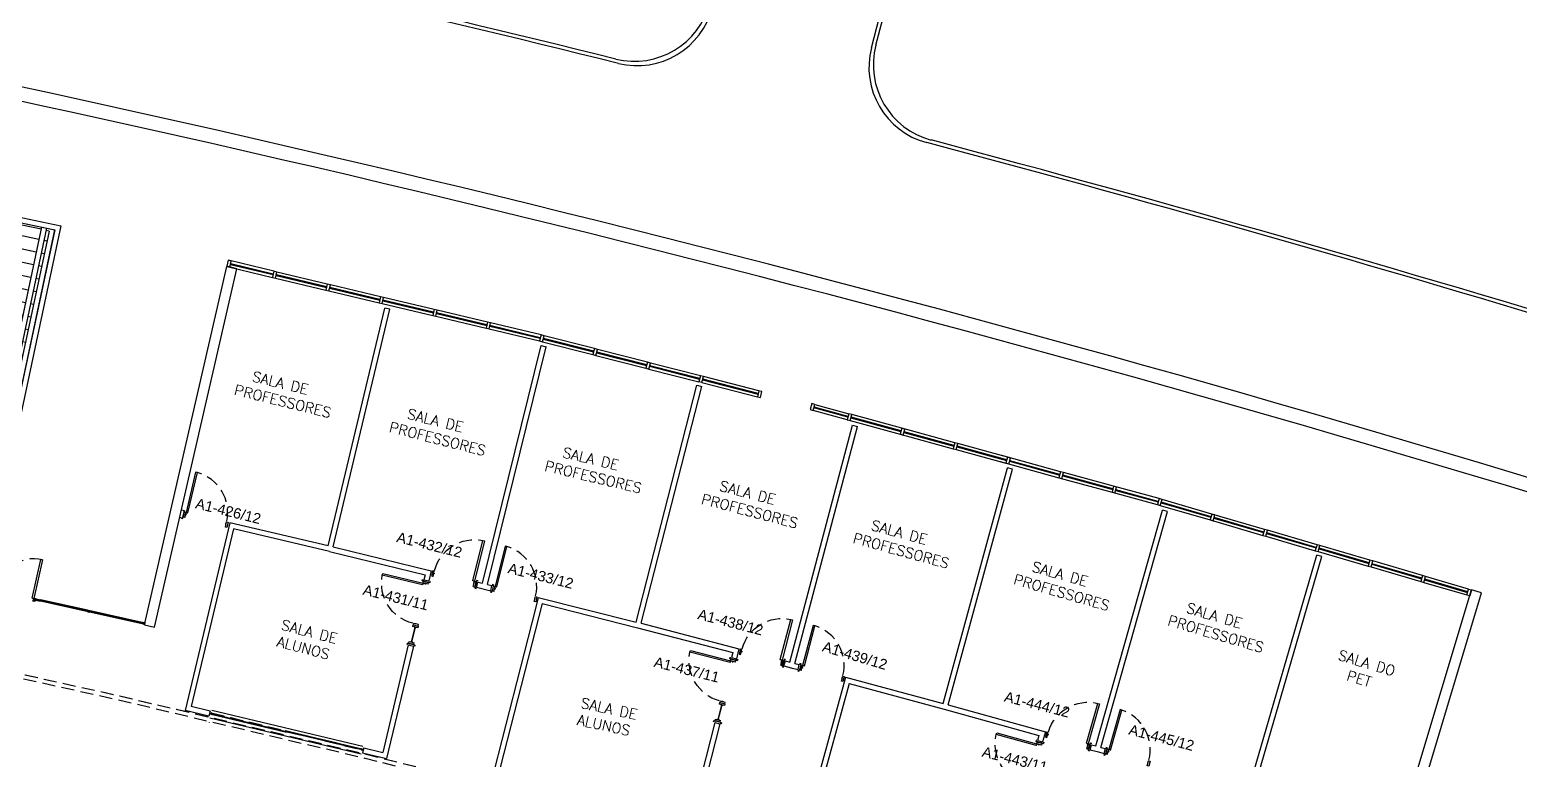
# Model space of a CAD drawing. Header units: millimetres. Extents: x 2757 to 3055, y 1102 to 1216.
# Drawn here: x 2990.94 to 3019.7, y 1131.44 to 1145.51 of the extents above; entities that cross this region are included whole.
import ezdxf

# ---------------------------------------------------------------- set-up
doc = ezdxf.new("R2010")
doc.units = ezdxf.units.MM
doc.linetypes.add('HIDDEN', pattern=[0.375, 0.25, -0.125])
for name, color, linetype in [('AR-ALV', 2, 'Continuous'), ('AR-ALV-BXA', 2, 'Continuous'), ('AR-ALV-VT1', 2, 'Continuous'), ('AR-COR', 2, 'Continuous'), ('AR-COR-VT2', 2, 'Continuous'), ('AR-ESQ', 2, 'Continuous'), ('AR-PIS', 1, 'Continuous'), ('AR-PIS-DSN', 1, 'Continuous'), ('AR-POR', 1, 'Continuous'), ('AR-PRJ', 1, 'HIDDEN'), ('AR-PRJ-EDF', 1, 'HIDDEN'), ('AREA', 2, 'Continuous'), ('BL-ESCADA', 2, 'Continuous'), ('BL-ESQ-02', 62, 'Continuous'), ('BL-ESQ-PRJ', 1, 'HIDDEN'), ('DT-ESQ-01', 71, 'Continuous'), ('DT-ESQ-CRT', 2, 'Continuous'), ('DT-ESQ-VT1', 1, 'Continuous'), ('DT-ESQ-VT2', 2, 'Continuous'), ('PISO', 1, 'Continuous'), ('TEXTO', 2, 'Continuous'), ('USO1', 2, 'Continuous')]:
    doc.layers.add(name, color=color, linetype=linetype)
doc.styles.add('1', font='romans.shx')
doc.styles.get("Standard").update_dxf_attribs({"font": 'arial.ttf'})
doc.styles.add('UNB-100-1', font='simplex.shx', dxfattribs={"height": 0.2})
doc.dimstyles.new('1-600', dxfattribs={"dimtxt": 1.1, "dimasz": 2.5, "dimexe": 2, "dimexo": 4, "dimgap": 0.2, "dimtad": 1, "dimdec": 0, "dimzin": 4, "dimdsep": 46, "dimlunit": 6, "dimtxsty": '1', "dimblk1": 'NONE', "dimblk2": 'NONE', "dimsah": 1, "dimcen": 0, "dimclrd": 2, "dimclre": 2, "dimclrt": 2, "dimadec": 0, "dimazin": 0, "dimtfac": 1, "dimtdec": 0, "dimtmove": 2, "dimatfit": 3, "dimldrblk": 'NONE', "dimfxl": 1, "dimtolj": 1, "dimtzin": 0, "dimarcsym": 0})

# ---------------------------------------------------------------- blocks, each defined once
blk = doc.blocks.new('ev01-p')
at = {"layer": 'AR-ALV-BXA', "color": 2}
for p, q in [((0, 0.075), (3, 0.075)), ((0, -0.075), (3, -0.075))]:
    blk.add_line(p, q, dxfattribs=at)
at = {"layer": 'BL-ESQ-02'}
for p, q in [((0, 0.021), (0.015, 0.021)), ((3, -0.006), (3, 0.007))]:
    blk.add_line(p, q, dxfattribs=at)
at = {"layer": 'BL-ESQ-02', "color": 2}
for p, q in [((0, 0.007), (0, 0.021)), ((0, 0.007), (0.015, 0.007)), ((0, -0.006), (0, 0.007)), ((0, 0.007), (0.015, 0.007)), ((0, -0.006), (0, 0.007)), ((0.015, 0.007), (0, 0.007)), ((0.014, 0.02), (0.001, 0.02)), ((0.001, 0.02), (0.001, 0.008)), ((0.001, 0.008), (0.014, 0.008)), ((0.014, 0.006), (0.001, 0.006)), ((0.001, 0.006), (0.001, -0.005)), ((0.014, 0.019), (0.014, 0.02)), ((0.015, 0.019), (0.014, 0.019)), ((0.014, 0.008), (0.014, 0.009)), ((0.014, 0.009), (0.015, 0.009)), ((0.014, 0.005), (0.014, 0.006)), ((0.015, 0.005), (0.014, 0.005)), ((0.015, 0.021), (0.015, 0.019)), ((0.015, 0.009), (0.015, 0.007)), ((0.015, 0.007), (0.015, 0.005)), ((3, 0.021), (2.985, 0.021)), ((2.985, 0.021), (2.985, 0.019)), ((2.985, 0.019), (2.986, 0.019)), ((2.986, 0.009), (2.985, 0.009)), ((2.985, 0.009), (2.985, 0.007)), ((3, 0.007), (2.985, 0.007)), ((2.985, 0.007), (3, 0.007)), ((2.986, 0.019), (2.986, 0.02)), ((2.986, 0.02), (2.999, 0.02)), ((2.986, 0.008), (2.986, 0.009)), ((2.999, 0.008), (2.986, 0.008)), ((2.999, 0.02), (2.999, 0.008)), ((3, 0.007), (3, 0.021)), ((0.015, -0.006), (0, -0.006)), ((0.001, -0.005), (0.014, -0.005)), ((0.014, -0.005), (0.014, -0.004)), ((0.014, -0.004), (0.015, -0.004)), ((0.015, -0.004), (0.015, -0.006))]:
    blk.add_line(p, q, dxfattribs=at)
at = {"layer": 'BL-ESQ-02', "color": 1}
for points in [[(1.5, 0.004), (0.005, 0.004), (0.005, -0.004), (1.5, -0.004)], [(1.47, 0.01), (2.995, 0.01), (2.995, 0.018), (1.47, 0.018)]]:
    blk.add_lwpolyline(points, dxfattribs=at)
at = {"layer": 'BL-ESQ-02', "color": 2}
blk.add_lwpolyline([(0.005, -0.164), (0.005, -0.172)], dxfattribs=at)
at = {"layer": 'BL-ESQ-PRJ', "color": 1}
for p, q in [((0, 0.021), (2.985, 0.021)), ((0.015, 0.019), (2.985, 0.019)), ((0.015, 0.009), (2.985, 0.009)), ((0.015, 0.007), (2.985, 0.007))]:
    blk.add_line(p, q, dxfattribs=at)
at = {"layer": 'DT-ESQ-01', "color": 1}
for p, q in [((1.47, 0.018), (1.47, 0.01)), ((1.5, 0.004), (1.5, -0.004))]:
    blk.add_line(p, q, dxfattribs=at)
blk = doc.blocks.new('P12X6-SLC')
for p, q in [((0, -0.12), (0, 0)), ((0, 0), (0.06, 0)), ((0.06, 0), (0.06, -0.12)), ((0.06, -0.12), (0, -0.12))]:
    blk.add_line(p, q)
blk = doc.blocks.new('esc-a-sl')
at = {"layer": 'AR-COR'}
for p, q in [((-2.81, 11.957), (-2.81, 16.2)), ((-2.81, 16.2), (-2.45, 16.2)), ((-2.45, 12.057), (-2.45, 16.2)), ((-0.1, 16.2), (-0.51, 16.2)), ((-0.51, 12.057), (-0.51, 16.2)), ((-2.71, 12.057), (-2.71, 16.1)), ((-2.71, 16.1), (-2.55, 16.1)), ((-2.55, 12.057), (-2.55, 16.1)), ((-0.1, 16.1), (-0.41, 16.1)), ((-0.41, 12.057), (-0.41, 16.1)), ((-0.1, 11.957), (-2.81, 11.957)), ((-0.1, 12.057), (-2.71, 12.057))]:
    blk.add_line(p, q, dxfattribs=at)
at = {"layer": 'AR-PIS-DSN'}
for p, q in [((-2.61, 12.1), (-2.61, 16.05)), ((-2.61, 16.05), (-2.55, 16.05)), ((-2.61, 12.1), (-2.61, 16.05)), ((-2.45, 16.05), (-0.51, 16.05)), ((-0.41, 16.05), (-0.35, 16.05)), ((-0.35, 12.1), (-0.35, 16.05)), ((-2.61, 15.8), (-2.55, 15.8)), ((-2.61, 15.55), (-2.55, 15.55)), ((-2.45, 15.8), (-0.51, 15.8)), ((-2.45, 15.55), (-0.51, 15.55)), ((-0.41, 15.55), (-0.35, 15.55)), ((-2.61, 15.3), (-2.55, 15.3)), ((-2.45, 15.3), (-0.51, 15.3)), ((-0.41, 15.3), (-0.35, 15.3)), ((-2.61, 15.05), (-2.55, 15.05)), ((-2.45, 15.05), (-0.51, 15.05)), ((-0.41, 15.05), (-0.35, 15.05)), ((-2.61, 14.8), (-2.55, 14.8)), ((-2.45, 14.8), (-0.51, 14.8)), ((-0.41, 14.8), (-0.35, 14.8)), ((-2.61, 14.55), (-2.55, 14.55)), ((-2.45, 14.55), (-0.51, 14.55)), ((-0.41, 14.55), (-0.35, 14.55)), ((-2.61, 14.3), (-2.55, 14.3)), ((-2.45, 14.3), (-0.51, 14.3)), ((-0.41, 14.3), (-0.35, 14.3)), ((-2.61, 14.05), (-2.55, 14.05)), ((-2.45, 14.05), (-0.51, 14.05)), ((-0.41, 14.05), (-0.35, 14.05)), ((-2.61, 13.8), (-2.55, 13.8)), ((-2.61, 13.55), (-2.55, 13.55)), ((-2.45, 13.8), (-0.51, 13.8)), ((-2.45, 13.55), (-0.51, 13.55)), ((-0.41, 13.8), (-0.35, 13.8)), ((-0.41, 13.55), (-0.35, 13.55)), ((-2.61, 13.3), (-2.55, 13.3)), ((-2.45, 13.3), (-0.51, 13.3)), ((-0.41, 13.3), (-0.35, 13.3)), ((-2.61, 13.05), (-2.55, 13.05)), ((-2.45, 13.05), (-0.51, 13.05)), ((-0.41, 13.05), (-0.35, 13.05)), ((-2.61, 12.8), (-2.55, 12.8)), ((-2.45, 12.8), (-0.51, 12.8)), ((-0.41, 12.8), (-0.35, 12.8)), ((-2.61, 12.55), (-2.55, 12.55)), ((-2.45, 12.55), (-0.51, 12.55)), ((-0.41, 12.55), (-0.35, 12.55)), ((-2.61, 12.3), (-2.55, 12.3)), ((-2.61, 12.1), (-2.55, 12.1)), ((-2.45, 12.3), (-0.51, 12.3)), ((-2.45, 12.1), (-0.51, 12.1)), ((-0.41, 12.3), (-0.35, 12.3)), ((-0.41, 12.1), (-0.35, 12.1))]:
    blk.add_line(p, q, dxfattribs=at)
blk = doc.blocks.new('pm01-p')
at = {"layer": 'BL-ESQ-02', "color": 2}
for p, q in [((0.01, 0.025), (0.01, 0.125)), ((0.04, 0.125), (0.01, 0.125)), ((0.04, 0.025), (0.01, 0.025)), ((0.04, 0.025), (0.04, 0.125))]:
    blk.add_line(p, q, dxfattribs=at)
for points in [[(0.041, 0.926), (0.041, 0.126), (0.076, 0.126), (0.076, 0.926)], [(0.04, 0.075), (0.04, 0.09), (0.05, 0.09), (0.05, 0.075)], [(0.842, 0.075), (0.842, 0.09), (0.832, 0.09), (0.832, 0.075)], [(0.872, 0.025), (0.842, 0.025), (0.842, 0.125), (0.872, 0.125)]]:
    blk.add_lwpolyline(points, close=True, dxfattribs=at)
at = {"layer": 'BL-ESQ-02', "color": 1}
for points in [[(0, 0.023), (0, 0), (-0.023, 0), (-0.023, 0), (0, 0), (0, 0.023)], [(0, 0.128), (0, 0.15), (-0.023, 0.15), (-0.023, 0.151), (0, 0.151), (0, 0.128)]]:
    blk.add_lwpolyline(points, close=True, dxfattribs=at)
at = {"layer": 'BL-ESQ-02', "color": 2}
blk.add_lwpolyline([(0.01, 0.115), (0, 0.115), (0, 0.035), (0.01, 0.035)], dxfattribs=at)
at = {"layer": 'BL-ESQ-PRJ', "color": 1}
blk.add_arc((0.041, 0.126), 0.801, 1.0013, 87.4949, dxfattribs=at)
at = {"layer": 'DT-ESQ-VT1'}
for points in [[(0.04, 0.125), (0.04, 0.1), (0.041, 0.1), (0.041, 0.125)], [(0.041, 0.126), (0.066, 0.126), (0.066, 0.125), (0.041, 0.125)]]:
    blk.add_lwpolyline(points, close=True, dxfattribs=at)
blk = doc.blocks.new('em01-p')
at = {"layer": 'BL-ESQ-02', "color": 2}
for p, q in [((0.33, 0.003), (0.03, 0.003)), ((0.33, 0.05), (0.33, -0.05)), ((0.36, 0.05), (0.33, 0.05)), ((0.36, 0.05), (0.36, -0.05)), ((0.33, -0.003), (0.03, -0.003)), ((0.36, -0.05), (0.33, -0.05))]:
    blk.add_line(p, q, dxfattribs=at)
for points in [[(0.03, 0.05), (0, 0.05), (0, -0.05), (0.03, -0.05)], [(0.03, 0.003), (0.03, 0.018), (0.04, 0.018), (0.04, 0.003)], [(0.33, 0.003), (0.33, 0.018), (0.32, 0.018), (0.32, 0.003)], [(0.03, -0.003), (0.03, -0.018), (0.04, -0.018), (0.04, -0.003)], [(0.33, -0.003), (0.33, -0.018), (0.32, -0.018), (0.32, -0.003)]]:
    blk.add_lwpolyline(points, close=True, dxfattribs=at)
blk.add_lwpolyline([(0.36, -0.04), (0.37, -0.04), (0.37, 0.04), (0.36, 0.04)], dxfattribs=at)
at = {"layer": 'BL-ESQ-02', "color": 1}
for points in [[(0.37, 0.052), (0.37, 0.075), (0.392, 0.075), (0.392, 0.075), (0.369, 0.075), (0.369, 0.052)], [(0.37, -0.053), (0.37, -0.075), (0.392, -0.075), (0.392, -0.076), (0.369, -0.076), (0.369, -0.053)]]:
    blk.add_lwpolyline(points, close=True, dxfattribs=at)
blk = doc.blocks.new('conj pm01-p')
at = {"rotation": 180}
for name, p in [('em01-p', (-0.872, 0)), ('pm01-p', (0, 0.075))]:
    blk.add_blockref(name, p, dxfattribs=at)
blk = doc.blocks.new('perfil esquadria-716-ch16')
at = {"layer": 'DT-ESQ-CRT'}
blk.add_lwpolyline([(0.0485, 0.0015), (0.0025, 0.0015, -0.4142136), (0.0015, 0.0025), (0.0015, 0.0125), (0, 0.0125), (0, 0.002, 0.4142136), (0.002, 0), (0.0485, 0, 1), (0.0485, 0.003), (0.036, 0.003, -0.4142136), (0.035, 0.004), (0.035, 0.023, 0.4142136), (0.033, 0.025), (0.002, 0.025, 0.4142136), (0, 0.023), (0, 0.0135), (0.0015, 0.0135), (0.0015, 0.0225, -0.4142136), (0.0025, 0.0235), (0.0325, 0.0235, -0.4142136), (0.0335, 0.0225), (0.0335, 0.0035, 0.4142136), (0.0355, 0.0015)], format="xyb", dxfattribs=at)
blk = doc.blocks.new('perfil cantoneira dobrada-200-ch16')
at = {"layer": 'DT-ESQ-CRT'}
blk.add_lwpolyline([(0, 0.001), (0, 0.015, 0.439365), (-0.001, 0.016, 0.439365), (-0.002, 0.015), (-0.002, 0.002, -0.414214), (-0.002, 0.002), (-0.015, 0.002, 0.439365), (-0.016, 0.001, 0.439365), (-0.015, 0), (-0.002, 0, 0.414214)], format="xyb", close=True, dxfattribs=at)
blk = doc.blocks.new('baguete-1-2')
at = {"layer": 'DT-ESQ-CRT'}
blk.add_lwpolyline([(0.00635, 0), (0.00635, 0.0115, 0.41421356), (0.00515, 0.0127), (-0.00515, 0.0127, 0.41421356), (-0.00635, 0.0115), (-0.00635, 0), (-0.00515, 0), (-0.00515, 0.0109, -0.41421356), (-0.00455, 0.0115), (0.00455, 0.0115, -0.41421356), (0.00515, 0.0109), (0.00515, 0)], format="xyb", close=True, dxfattribs=at)
blk = doc.blocks.new('perfil esquadria-737-ch16')
at = {"layer": 'DT-ESQ-CRT'}
for p in [(-0.023, 0.001), (0.011, 0.001)]:
    blk.add_line(p, (-0.01, 0.001), dxfattribs=at)
for points in [[(0.023, 0.001), (0.011, 0.001, -0.939472), (0.011, 0.003), (0.023, 0.003, -1), (0.023, 0), (-0.023, 0, -1), (-0.023, 0.003), (-0.012, 0.003, 0.414214), (-0.01, 0.005), (-0.01, 0.023, -0.414214), (-0.008, 0.025), (0.008, 0.025, -0.414214), (0.01, 0.023), (0.01, 0.002)], [(-0.01, 0.001, 0.372054), (-0.008, 0.003), (-0.008, 0.022, -0.414214), (-0.007, 0.023), (0.007, 0.023, -0.414214), (0.008, 0.022), (0.008, 0.002, 0.946822), (0.01, 0.002)]]:
    blk.add_lwpolyline(points, format="xyb", dxfattribs=at)
blk = doc.blocks.new("cantoneira-1 1-2''")
at = {"layer": 'DT-ESQ-CRT'}
blk.add_lwpolyline([(0.002, 0.0381), (0, 0.0381), (0, 0.002, 0.4142136), (0.002, 0), (0.0381, 0), (0.0381, 0.002), (0.003, 0.002, -0.4142136), (0.002, 0.003)], format="xyb", close=True, dxfattribs=at)
blk = doc.blocks.new('tubo industrial 30x50-ch16')
at = {"layer": 'DT-ESQ-CRT'}
blk.add_lwpolyline([(0.0015, 0.0475, -0.4142136), (0.0025, 0.0485), (0.0275, 0.0485, -0.4142136), (0.0285, 0.0475), (0.0285, 0.0205), (0.03, 0.0205), (0.03, 0.048, 0.4142136), (0.028, 0.05), (0.002, 0.05, 0.4142136), (0, 0.048), (0, 0.002, 0.4142136), (0.002, 0), (0.028, 0, 0.4142136), (0.03, 0.002), (0.03, 0.0195), (0.0285, 0.0195), (0.0285, 0.0025, -0.4142136), (0.0275, 0.0015), (0.0025, 0.0015, -0.4142136), (0.0015, 0.0025)], format="xyb", close=True, dxfattribs=at)
blk = doc.blocks.new('ef05a-p')
at = {"layer": 'BL-ESQ-02'}
for points in [[(2.193, 0.777), (2.193, 0.013), (2.228, 0.013), (2.228, 0.777)], [(3.722, 0.777), (3.722, 0.013), (3.687, 0.013), (3.687, 0.777)]]:
    blk.add_lwpolyline(points, close=True, dxfattribs=at)
at = {"layer": 'BL-ESQ-PRJ'}
for centre, start, end in [((2.193, 0.012), 0, 89.9258), ((3.722, 0.012), 90.0742, 180)]:
    blk.add_arc(centre, 0.765, start, end, dxfattribs=at)
at = {"layer": 'DT-ESQ-CRT'}
for points in [[(2.162, -0.037), (2.16, -0.037), (2.16, 0.01, 0.414214), (2.159, 0.011), (2.146, 0.011), (2.146, 0.013), (2.16, 0.013, -0.414214), (2.162, 0.011)], [(3.753, -0.037), (3.755, -0.037), (3.755, 0.01, -0.414214), (3.756, 0.011), (3.769, 0.011), (3.769, 0.013), (3.755, 0.013, 0.414214), (3.753, 0.011)]]:
    blk.add_lwpolyline(points, format="xyb", close=True, dxfattribs=at)
at = {"layer": 'DT-ESQ-VT1'}
for p, q in [((0.05, 0.013), (1.078, 0.013)), ((2.087, 0.013), (1.036, 0.013)), ((1.065, 0.013), (1.084, 0.013)), ((1.161, 0.013), (1.131, 0.013)), ((2.146, 0.013), (2.087, 0.013)), ((3.769, 0.013), (3.85, 0.013)), ((4.784, 0.013), (3.85, 0.013)), ((4.777, 0.013), (4.784, 0.013)), ((5.865, 0.013), (4.831, 0.013)), ((0.048, -0.012), (1.086, -0.012)), ((2.087, -0.012), (1.129, -0.012)), ((1.161, -0.012), (1.129, -0.012)), ((2.149, -0.012), (2.087, -0.012)), ((3.766, -0.012), (3.85, -0.012)), ((4.797, -0.012), (3.772, -0.012)), ((4.777, -0.012), (4.786, -0.012)), ((5.867, -0.012), (4.829, -0.012))]:
    blk.add_line(p, q, dxfattribs=at)
for points in [[(2.192, 0.012), (2.192, -0.02), (2.193, -0.02), (2.193, 0.012)], [(2.193, 0.013), (2.224, 0.013), (2.224, 0.012), (2.193, 0.012)], [(3.722, 0.013), (3.691, 0.013), (3.691, 0.012), (3.722, 0.012)], [(3.723, 0.012), (3.723, -0.02), (3.722, -0.02), (3.722, 0.012)]]:
    blk.add_lwpolyline(points, close=True, dxfattribs=at)
at = {"layer": 'DT-ESQ-VT2'}
for points in [[(1.089, 0.002), (0.039, 0.002), (0.039, 0.008), (1.036, 0.008)], [(1.096, 0.008), (1.036, 0.008)], [(1.036, 0.002), (1.096, 0.002)], [(1.065, 0.008), (1.096, 0.008), (1.096, 0.002), (1.042, 0.002)], [(2.087, 0.008), (1.119, 0.008)], [(1.161, 0.008), (1.119, 0.008)], [(1.119, 0.008), (1.119, 0.002), (1.161, 0.002)], [(1.119, 0.002), (2.087, 0.002)], [(2.087, 0.002), (2.153, 0.002), (2.153, 0.008), (2.087, 0.008)], [(3.85, 0.002), (3.762, 0.002), (3.762, 0.008), (3.85, 0.008)], [(3.762, 0.008), (3.957, 0.008)], [(3.85, 0.002), (4.796, 0.002)], [(4.796, 0.008), (3.957, 0.008)], [(4.777, 0.008), (4.796, 0.008), (4.796, 0.002), (4.777, 0.002)], [(5.876, 0.008), (4.819, 0.008)], [(4.851, 0.008), (4.819, 0.008), (4.819, 0.002), (4.851, 0.002)], [(4.819, 0.002), (5.876, 0.002)], [(5.852, 0.002), (5.876, 0.002), (5.876, 0.008), (5.852, 0.008)]]:
    blk.add_lwpolyline(points, dxfattribs=at)
at = {"xscale": -1}
for name, p, rotation in [("cantoneira-1 1-2''", (0, 0.015), 180), ('perfil esquadria-716-ch16', (0.002, 0.013), 180), ('perfil esquadria-737-ch16', (1.107, 0.013), 180), ('baguete-1-2', (1.098, -0.006), 90), ('baguete-1-2', (2.16, -0.006), 90), ('tubo industrial 30x50-ch16', (2.162, 0.013), 180), ('tubo industrial 30x50-ch16', (3.723, 0.013), 180), ('perfil esquadria-737-ch16', (4.807, 0.013), 180), ('baguete-1-2', (4.797, -0.006), 90), ('baguete-1-2', (5.878, -0.006), 90)]:
    blk.add_blockref(name, p, dxfattribs=dict(at, rotation=rotation))
for name, p, rotation in [('baguete-1-2', (0.037, -0.006), 270), ('baguete-1-2', (1.118, -0.006), 270), ('baguete-1-2', (3.755, -0.006), 270), ('baguete-1-2', (4.817, -0.006), 270), ('perfil esquadria-716-ch16', (5.913, 0.013), 180), ("cantoneira-1 1-2''", (5.915, 0.015), 180)]:
    blk.add_blockref(name, p, dxfattribs=dict(rotation=rotation))
blk.add_blockref('perfil cantoneira dobrada-200-ch16', (2.192, -0.037), dxfattribs=at)
blk.add_blockref('perfil cantoneira dobrada-200-ch16', (3.723, -0.037))
blk = doc.blocks.new('escada01-planta')
for p, q in [((0.1, 0.1), (0.1, 0.103)), ((0.106, 0.1), (0.1, 0.1)), ((2.9, 0.1), (2.894, 0.1)), ((2.9, 0.103), (2.9, 0.1))]:
    blk.add_line(p, q)
at = {"layer": 'AR-COR-VT2'}
for p, q in [((-1.517, 4.349), (-1.517, 4.41)), ((-1.517, 4.41), (0.07, 4.41)), ((-1.476, 4.37), (0.03, 4.37)), ((-1.476, 4.349), (-1.476, 4.37)), ((0.03, 4.37), (0.03, 0.03)), ((0.07, 4.41), (0.07, 0.07)), ((1.33, 1.43), (1.33, 4.41)), ((1.33, 4.41), (4.558, 4.41)), ((1.37, 1.47), (1.37, 4.37)), ((1.37, 4.37), (4.517, 4.37)), ((4.517, 4.349), (4.517, 4.37)), ((4.558, 4.348), (4.558, 4.41)), ((1.63, 4.218), (1.63, 1.47)), ((1.67, 4.218), (1.67, 1.43)), ((2.93, 4.218), (2.93, 1.859)), ((2.97, 4.218), (2.97, 1.859)), ((2.93, 1.859), (2.93, 0.07)), ((2.97, 1.859), (2.97, 0.03)), ((1.37, 1.47), (1.63, 1.47)), ((1.33, 1.43), (1.67, 1.43)), ((2.97, 0.03), (0.03, 0.03)), ((0.07, 0.07), (2.93, 0.07))]:
    blk.add_line(p, q, dxfattribs=at)
for centre, start, end in [((1.65, 4.218), 359.5253, 179.5252), ((2.95, 4.218), 0.4748, 180.4747)]:
    blk.add_arc(centre, 0.02, start, end, dxfattribs=at)
at = {"layer": 'AR-PIS'}
blk.add_line((1.4, 4.349), (4.468, 4.349), dxfattribs=at)
at = {"layer": 'AR-PIS-DSN', "ltscale": 0.2}
for p, q in [((0, 4.349), (-1.476, 4.349)), ((0, 1.5), (0, 4.349)), ((0, 4.349), (0.03, 4.349)), ((0.07, 4.349), (0.1, 4.349)), ((1.3, 4.349), (0.1, 4.349)), ((0.1, 4.349), (0.1, 1.5)), ((1.3, 4.349), (1.33, 4.349)), ((1.3, 4.349), (1.3, 1.5)), ((1.37, 4.349), (1.4, 4.349)), ((1.4, 4.349), (1.4, 1.5)), ((0.03, 4.156), (0, 4.156)), ((0.1, 4.156), (0.07, 4.156)), ((1.3, 4.065), (0.1, 4.065)), ((1.33, 4.156), (1.3, 4.156)), ((1.4, 4.156), (1.37, 4.156)), ((1.6, 4.115), (1.63, 4.115)), ((1.6, 4.115), (1.6, 1.5)), ((1.67, 4.115), (1.7, 4.115)), ((1.7, 4.115), (1.7, 1.785)), ((2.9, 4.065), (1.7, 4.065)), ((2.9, 4.115), (2.93, 4.115)), ((2.9, 1.785), (2.9, 4.115)), ((2.97, 4.115), (3, 4.115)), ((3, 1.785), (3, 4.115)), ((1.3, 3.78), (0.1, 3.78)), ((2.9, 3.78), (1.7, 3.78)), ((1.3, 3.495), (0.1, 3.495)), ((2.9, 3.495), (1.7, 3.495)), ((1.3, 3.21), (0.1, 3.21)), ((2.9, 3.21), (1.7, 3.21)), ((1.3, 2.925), (0.1, 2.925)), ((2.9, 2.925), (1.7, 2.925)), ((1.3, 2.64), (0.1, 2.64)), ((2.9, 2.64), (1.7, 2.64)), ((1.3, 2.355), (0.1, 2.355)), ((2.9, 2.355), (1.7, 2.355)), ((1.3, 2.07), (0.1, 2.07)), ((2.9, 2.07), (1.7, 2.07)), ((1.3, 1.785), (0.1, 1.785)), ((1.6, 1.785), (1.63, 1.785)), ((1.67, 1.785), (1.7, 1.785)), ((2.9, 1.785), (1.7, 1.785)), ((2.9, 1.785), (2.93, 1.785)), ((2.97, 1.785), (3, 1.785)), ((3, 1.785), (3, 0)), ((0, 0), (0, 1.5)), ((0, 1.5), (0.03, 1.5)), ((0.07, 1.5), (0.1, 1.5)), ((1.3, 1.5), (1.33, 1.5)), ((1.37, 1.5), (1.4, 1.5)), ((1.4, 1.5), (1.6, 1.5)), ((3, 0), (0, 0))]:
    blk.add_line(p, q, dxfattribs=at)
blk = doc.blocks.new('*D109')
at = {"layer": 'DEFPOINTS', "color": 0, "transparency": 16777216}
for p in [(2938.518, 1133.295), (2938.403, 1131.799), (3016.316, 1118.531), (2988.99, 1117.563), (3015.875, 1117.097)]:
    blk.add_point(p, dxfattribs=at)
at = {"layer": 'USO1', "color": 2, "lineweight": -2, "transparency": 16777216}
for p, q in [((2938.096, 1127.811), (2937.751, 1123.324)), ((3014.7, 1113.273), (3013.378, 1108.972))]:
    blk.add_line(p, q, dxfattribs=at)
blk.add_arc((2910.992, 775.895), 350.458, 72.913, 85.59592, dxfattribs=at)
at = {"layer": 'USO1', "color": 2, "transparency": 16777216, "insert": (2976.474, 1120.945), "char_height": 1.1, "attachment_point": 5, "rotation": 349.2545, "style": '1'}
blk.add_mtext('\\A1;Matemática', dxfattribs=at)
blk = doc.blocks.new('_NONE')
at = {"color": 0, "linetype": 'ByBlock'}
blk.add_circle((0, 0), 0.25, dxfattribs=at)

msp = doc.modelspace()

# ---------------------------------------------------------------- linework, layer by layer
at = {"layer": 'AR-ALV'}
for p, q in [((2993.155, 1134.03), (2994.744, 1140.946)), ((2994.939, 1140.899), (2994.745, 1140.947)), ((2994.939, 1140.899), (2994.745, 1140.947)), ((2993.349, 1133.985), (2994.939, 1140.899)), ((2996.701, 1135.554), (2997.795, 1140.14)), ((2996.798, 1135.531), (2997.893, 1140.117)), ((2997.893, 1140.117), (2997.795, 1140.14)), ((2999.679, 1134.831), (3000.814, 1139.421)), ((2999.776, 1134.807), (3000.911, 1139.396)), ((3000.814, 1139.421), (3000.911, 1139.396)), ((3002.65, 1134.083), (3003.821, 1138.651)), ((3002.747, 1134.058), (3003.918, 1138.626)), ((3003.821, 1138.651), (3003.918, 1138.626)), ((3005.616, 1133.31), (3006.827, 1137.88)), ((3005.712, 1133.285), (3006.924, 1137.854)), ((3006.803, 1137.887), (3006.803, 1137.887)), ((3006.827, 1137.88), (3006.924, 1137.854)), ((3008.575, 1132.513), (3009.821, 1137.061)), ((3008.671, 1132.487), (3009.917, 1137.035)), ((3009.917, 1137.035), (3009.821, 1137.061)), ((3009.924, 1137.059), (3009.924, 1137.059)), ((3009.941, 1137.028), (3009.941, 1137.028)), ((2993.89, 1136.084), (2993.835, 1136.097)), ((2993.925, 1136.23), (2993.869, 1136.243)), ((2993.89, 1136.084), (2993.925, 1136.23)), ((3011.527, 1131.692), (3012.814, 1136.241)), ((3011.623, 1131.665), (3012.91, 1136.214)), ((3012.91, 1136.214), (3012.814, 1136.241)), ((2994.802, 1135.999), (2993.937, 1132.376)), ((2994.876, 1135.879), (2994.058, 1132.45)), ((2996.701, 1135.554), (2994.802, 1135.999)), ((2996.726, 1135.445), (2994.876, 1135.879)), ((2996.798, 1135.531), (2998.693, 1135.07)), ((2996.726, 1135.445), (2998.572, 1134.997)), ((3014.472, 1130.846), (3015.793, 1135.373)), ((3014.568, 1130.818), (3015.889, 1135.345)), ((3015.889, 1135.345), (3015.793, 1135.373)), ((3015.913, 1135.338), (3015.913, 1135.338)), ((2998.572, 1134.997), (2998.549, 1134.899)), ((2998.549, 1134.899), (2998.646, 1134.876)), ((2998.693, 1135.07), (2998.646, 1134.876)), ((2999.567, 1134.756), (2999.591, 1134.853)), ((2999.567, 1134.756), (2999.839, 1134.688)), ((2999.591, 1134.853), (2999.679, 1134.831)), ((2999.776, 1134.807), (2999.863, 1134.785)), ((2999.839, 1134.688), (2999.863, 1134.785)), ((3014.108, 1119.171), (3018.78, 1134.702)), ((3014.301, 1119.118), (3018.972, 1134.644)), ((3018.78, 1134.702), (3018.746, 1134.587)), ((3018.972, 1134.644), (3018.78, 1134.702)), ((3000.704, 1134.341), (2999.835, 1130.95)), ((3000.832, 1134.438), (2999.957, 1131.023)), ((3000.759, 1134.559), (3000.704, 1134.341)), ((3000.759, 1134.559), (3002.65, 1134.083)), ((3000.832, 1134.438), (3002.674, 1133.974)), ((2993.155, 1134.03), (2993.349, 1133.985)), ((3002.747, 1134.058), (3004.634, 1133.566)), ((3002.674, 1133.974), (3004.513, 1133.494)), ((2998.249, 1133.642), (2997.754, 1131.568)), ((2998.347, 1133.619), (2997.828, 1131.447)), ((2998.225, 1133.648), (2998.225, 1133.648)), ((2998.249, 1133.642), (2998.347, 1133.619)), ((3004.513, 1133.494), (3004.488, 1133.398)), ((3004.634, 1133.566), (3004.585, 1133.372)), ((3004.488, 1133.398), (3004.585, 1133.372)), ((3004.609, 1133.366), (3004.609, 1133.366)), ((3005.479, 1133.243), (3005.479, 1133.243)), ((3005.503, 1133.236), (3005.529, 1133.333)), ((3005.503, 1133.236), (3005.639, 1133.201)), ((3005.529, 1133.333), (3005.616, 1133.31)), ((3005.638, 1133.201), (3005.774, 1133.165)), ((3005.712, 1133.285), (3005.799, 1133.261)), ((3005.774, 1133.165), (3005.799, 1133.261)), ((3006.692, 1133.021), (3006.639, 1132.828)), ((3006.692, 1133.021), (3008.575, 1132.513)), ((3006.762, 1132.898), (3006.736, 1132.802)), ((3006.762, 1132.898), (3008.597, 1132.404)), ((3006.639, 1132.828), (3005.708, 1129.428)), ((3006.736, 1132.802), (3005.831, 1129.498)), ((2993.913, 1132.381), (2993.913, 1132.381)), ((2993.913, 1132.381), (2993.913, 1132.381)), ((2993.932, 1132.351), (2993.932, 1132.351)), ((2993.932, 1132.351), (2993.932, 1132.351)), ((2994.4, 1132.267), (2993.937, 1132.376)), ((2994.4, 1132.267), (2993.937, 1132.376)), ((2994.423, 1132.364), (2994.058, 1132.45)), ((2994.423, 1132.364), (2994.058, 1132.45)), ((2994.423, 1132.364), (2994.4, 1132.267)), ((2994.423, 1132.364), (2994.4, 1132.267)), ((3008.597, 1132.404), (3010.427, 1131.894)), ((3008.671, 1132.487), (3010.55, 1131.964)), ((3004.167, 1132.146), (3003.638, 1130.08)), ((3004.264, 1132.121), (3003.71, 1129.958)), ((3004.167, 1132.146), (3004.264, 1132.121)), ((3010.427, 1131.894), (3010.401, 1131.798)), ((3010.401, 1131.798), (3010.497, 1131.771)), ((3010.55, 1131.964), (3010.497, 1131.771)), ((3010.521, 1131.764), (3010.521, 1131.764)), ((2997.365, 1131.662), (2997.365, 1131.662)), ((2997.39, 1131.656), (2997.367, 1131.559)), ((2997.367, 1131.559), (2997.828, 1131.447)), ((2997.39, 1131.656), (2997.754, 1131.568)), ((2997.396, 1131.681), (2997.396, 1131.681)), ((3011.413, 1131.62), (3011.44, 1131.716)), ((3011.413, 1131.62), (3011.548, 1131.582)), ((3011.44, 1131.716), (3011.527, 1131.692)), ((3011.623, 1131.665), (3011.71, 1131.64)), ((3011.683, 1131.544), (3011.71, 1131.64))]:
    msp.add_line(p, q, dxfattribs=at)
msp.add_lwpolyline([(3011.548, 1131.582), (3011.683, 1131.544)], dxfattribs=at)
at = {"layer": 'AR-ALV-VT1'}
for points in [[(3021.612, 1136.339, 0.05916), (2935.976, 1152.005), (2927.053, 1152.488), (2920.658, 1152.701)], [(3021.406, 1136.119, 0.058865), (2935.936, 1151.757), (2927.044, 1152.238)]]:
    msp.add_lwpolyline(points, format="xyb", dxfattribs=at)
at = {"layer": 'AR-ESQ', "color": 2}
for p, q in [((2994.773, 1141.063), (2994.745, 1140.947)), ((2994.831, 1141.049), (2994.773, 1141.063)), ((2994.804, 1140.932), (2994.831, 1141.049)), ((2994.816, 1140.985), (2995.64, 1140.786)), ((2995.642, 1140.798), (2994.819, 1140.996)), ((2995.655, 1140.851), (2995.627, 1140.735)), ((2995.627, 1140.734), (2995.686, 1140.72)), ((2995.713, 1140.837), (2995.655, 1140.851)), ((2995.686, 1140.72), (2995.713, 1140.837)), ((2995.698, 1140.772), (2996.67, 1140.541)), ((2996.673, 1140.553), (2995.701, 1140.784)), ((2996.685, 1140.605), (2996.657, 1140.489)), ((2996.657, 1140.489), (2996.716, 1140.475)), ((2996.743, 1140.591), (2996.685, 1140.605)), ((2996.716, 1140.475), (2996.743, 1140.591)), ((2996.728, 1140.527), (2997.698, 1140.296)), ((2997.701, 1140.308), (2996.731, 1140.539)), ((2997.713, 1140.36), (2997.686, 1140.245)), ((2997.772, 1140.346), (2997.713, 1140.36)), ((2997.685, 1140.244), (2997.744, 1140.23)), ((2997.744, 1140.23), (2997.772, 1140.346)), ((2997.756, 1140.282), (2998.732, 1140.05)), ((2998.735, 1140.062), (2997.759, 1140.294)), ((2998.747, 1140.114), (2998.72, 1139.998)), ((2998.806, 1140.1), (2998.747, 1140.114)), ((2998.778, 1139.983), (2998.806, 1140.1)), ((2998.719, 1139.997), (2998.778, 1139.983)), ((2998.79, 1140.036), (2999.764, 1139.804)), ((2999.767, 1139.816), (2998.793, 1140.048)), ((2999.779, 1139.868), (2999.752, 1139.752)), ((2999.838, 1139.854), (2999.779, 1139.868)), ((2999.81, 1139.738), (2999.838, 1139.854)), ((2999.822, 1139.79), (3000.794, 1139.559)), ((3000.797, 1139.57), (2999.825, 1139.802)), ((2999.751, 1139.752), (2999.81, 1139.738)), ((3000.783, 1139.506), (3000.842, 1139.491)), ((3000.813, 1139.623), (3000.784, 1139.507)), ((3000.871, 1139.608), (3000.813, 1139.623)), ((3000.842, 1139.491), (3000.871, 1139.608)), ((3000.855, 1139.544), (3001.825, 1139.295)), ((3001.828, 1139.307), (3000.859, 1139.555)), ((3001.841, 1139.359), (3001.811, 1139.244)), ((3001.811, 1139.243), (3001.869, 1139.228)), ((3001.899, 1139.344), (3001.841, 1139.359)), ((3001.869, 1139.228), (3001.899, 1139.344)), ((3001.883, 1139.28), (3002.85, 1139.032)), ((3002.853, 1139.044), (3001.886, 1139.292)), ((3002.867, 1139.096), (3002.837, 1138.981)), ((3002.837, 1138.98), (3002.895, 1138.965)), ((3002.925, 1139.081), (3002.867, 1139.096)), ((3002.895, 1138.965), (3002.925, 1139.081)), ((3002.909, 1139.018), (3003.874, 1138.77)), ((3003.877, 1138.782), (3002.911, 1139.029)), ((3003.891, 1138.834), (3003.861, 1138.719)), ((3003.919, 1138.703), (3003.861, 1138.719)), ((3003.949, 1138.819), (3003.891, 1138.834)), ((3003.919, 1138.703), (3003.949, 1138.819)), ((3003.932, 1138.755), (3005.003, 1138.48)), ((3005.006, 1138.492), (3003.934, 1138.767)), ((3005.019, 1138.544), (3004.99, 1138.429)), ((3004.99, 1138.428), (3005.048, 1138.413)), ((3005.077, 1138.529), (3005.019, 1138.544)), ((3005.048, 1138.413), (3005.077, 1138.529)), ((3006.041, 1138.298), (3006.01, 1138.183)), ((3006.01, 1138.182), (3006.068, 1138.166)), ((3006.099, 1138.282), (3006.041, 1138.298)), ((3006.756, 1138.102), (3006.724, 1137.987)), ((3006.813, 1138.086), (3006.756, 1138.102)), ((3006.782, 1137.971), (3006.813, 1138.086)), ((3006.724, 1137.986), (3006.782, 1137.971)), ((3006.796, 1138.023), (3007.761, 1137.758)), ((3007.765, 1137.77), (3006.8, 1138.034)), ((3007.779, 1137.822), (3007.747, 1137.707)), ((3007.765, 1137.77), (3007.764, 1137.77)), ((3007.837, 1137.806), (3007.779, 1137.822)), ((3007.805, 1137.691), (3007.837, 1137.806)), ((3007.747, 1137.706), (3007.805, 1137.691)), ((3007.761, 1137.759), (3007.761, 1137.758)), ((3007.819, 1137.743), (3008.783, 1137.479)), ((3008.786, 1137.491), (3007.823, 1137.754)), ((3008.8, 1137.543), (3008.769, 1137.428)), ((3008.858, 1137.527), (3008.8, 1137.543)), ((3008.826, 1137.411), (3008.858, 1137.527)), ((3009.805, 1137.212), (3008.844, 1137.475)), ((3008.769, 1137.427), (3008.826, 1137.411)), ((3008.841, 1137.463), (3009.802, 1137.2)), ((3009.82, 1137.264), (3009.788, 1137.149)), ((3009.878, 1137.248), (3009.82, 1137.264)), ((3009.846, 1137.132), (3009.878, 1137.248)), ((3010.831, 1136.931), (3009.863, 1137.196)), ((3009.86, 1137.184), (3010.827, 1136.919)), ((3010.845, 1136.983), (3010.813, 1136.868)), ((3010.903, 1136.967), (3010.845, 1136.983)), ((3010.871, 1136.851), (3010.903, 1136.967)), ((3010.885, 1136.904), (3011.851, 1136.639)), ((3011.854, 1136.651), (3010.889, 1136.915)), ((3011.868, 1136.703), (3011.837, 1136.588)), ((3011.894, 1136.571), (3011.926, 1136.687)), ((3011.909, 1136.624), (3012.727, 1136.4)), ((3012.73, 1136.411), (3011.912, 1136.635)), ((3012.712, 1136.349), (3012.77, 1136.332)), ((3012.746, 1136.464), (3012.713, 1136.35)), ((3012.804, 1136.448), (3012.746, 1136.464)), ((3012.77, 1136.332), (3012.804, 1136.448)), ((3012.785, 1136.384), (3013.746, 1136.104)), ((3013.749, 1136.116), (3012.789, 1136.396)), ((3013.765, 1136.167), (3013.731, 1136.053)), ((3013.731, 1136.052), (3013.789, 1136.035)), ((3013.745, 1136.104), (3013.746, 1136.104)), ((3013.749, 1136.116), (3013.749, 1136.116)), ((3013.822, 1136.151), (3013.765, 1136.167)), ((3013.789, 1136.035), (3013.822, 1136.151)), ((3013.804, 1136.087), (3014.763, 1135.808)), ((3014.766, 1135.819), (3013.807, 1136.099)), ((3014.781, 1135.871), (3014.748, 1135.757)), ((3014.748, 1135.756), (3014.805, 1135.739)), ((3014.839, 1135.854), (3014.781, 1135.871)), ((3014.805, 1135.739), (3014.839, 1135.854)), ((3014.82, 1135.791), (3015.777, 1135.512)), ((3015.781, 1135.523), (3014.824, 1135.802)), ((3015.796, 1135.575), (3015.762, 1135.461)), ((3015.762, 1135.46), (3015.82, 1135.443)), ((3015.853, 1135.558), (3015.796, 1135.575)), ((3015.82, 1135.443), (3015.853, 1135.558)), ((3015.835, 1135.495), (3016.798, 1135.214)), ((3016.801, 1135.226), (3015.838, 1135.507)), ((3016.816, 1135.278), (3016.783, 1135.163)), ((3016.874, 1135.261), (3016.816, 1135.278)), ((3016.84, 1135.146), (3016.874, 1135.261)), ((3016.855, 1135.198), (3017.816, 1134.917)), ((3017.82, 1134.929), (3016.859, 1135.209)), ((3016.783, 1135.163), (3016.84, 1135.146)), ((3017.835, 1134.98), (3017.801, 1134.866)), ((3017.892, 1134.963), (3017.835, 1134.98)), ((3017.859, 1134.848), (3017.892, 1134.963)), ((3017.874, 1134.9), (3018.704, 1134.656)), ((3018.707, 1134.667), (3017.877, 1134.911)), ((3017.801, 1134.865), (3017.859, 1134.848))]:
    msp.add_line(p, q, dxfattribs=at)
at = {"layer": 'AR-ESQ'}
msp.add_line((2994.745, 1140.946), (2994.804, 1140.932), dxfattribs=at)
at = {"layer": 'AR-ESQ', "color": 1}
for p, q in [((2994.774, 1140.939), (2995.627, 1140.734)), ((2995.655, 1140.851), (2994.803, 1141.056)), ((2995.686, 1140.72), (2996.657, 1140.489)), ((2996.685, 1140.605), (2995.713, 1140.837)), ((2996.716, 1140.475), (2997.685, 1140.244)), ((2997.713, 1140.36), (2996.743, 1140.591)), ((2997.744, 1140.23), (2998.719, 1139.997)), ((2998.747, 1140.114), (2997.772, 1140.346)), ((2999.779, 1139.868), (2998.806, 1140.1)), ((2998.778, 1139.983), (2999.751, 1139.752)), ((3000.813, 1139.622), (2999.838, 1139.854)), ((2999.81, 1139.738), (3000.784, 1139.507)), ((3000.842, 1139.491), (3001.811, 1139.243)), ((3001.841, 1139.359), (3000.872, 1139.607)), ((3001.869, 1139.228), (3002.837, 1138.98)), ((3002.867, 1139.096), (3001.899, 1139.344)), ((3002.895, 1138.965), (3003.861, 1138.718)), ((3003.891, 1138.834), (3002.925, 1139.081)), ((3003.919, 1138.703), (3004.99, 1138.428)), ((3005.019, 1138.544), (3003.949, 1138.819)), ((3007.779, 1137.822), (3006.814, 1138.086)), ((3006.782, 1137.971), (3007.747, 1137.706)), ((3008.8, 1137.543), (3007.779, 1137.822)), ((3007.746, 1137.707), (3008.769, 1137.427)), ((3009.82, 1137.264), (3008.858, 1137.527)), ((3008.826, 1137.411), (3009.788, 1137.148)), ((3010.845, 1136.983), (3009.708, 1137.294)), ((3009.675, 1137.179), (3010.813, 1136.867)), ((3011.868, 1136.703), (3010.903, 1136.967)), ((3010.813, 1136.867), (3011.837, 1136.587)), ((3012.746, 1136.464), (3011.868, 1136.703)), ((3011.837, 1136.587), (3012.712, 1136.349)), ((3012.77, 1136.332), (3013.731, 1136.052)), ((3013.765, 1136.167), (3012.804, 1136.447)), ((3013.73, 1136.052), (3014.748, 1135.756)), ((3014.781, 1135.871), (3013.764, 1136.167)), ((3015.796, 1135.575), (3014.839, 1135.854)), ((3014.805, 1135.739), (3015.762, 1135.46)), ((3016.816, 1135.278), (3015.853, 1135.558)), ((3015.82, 1135.443), (3016.783, 1135.163)), ((3017.835, 1134.981), (3016.874, 1135.261)), ((3016.84, 1135.146), (3017.801, 1134.866)), ((3018.723, 1134.719), (3017.892, 1134.963)), ((3017.859, 1134.848), (3018.688, 1134.605))]:
    msp.add_line(p, q, dxfattribs=at)
at = {"layer": 'AR-ESQ', "color": 2}
for points in [[(3006.068, 1138.166), (3006.099, 1138.282)], [(3006.738, 1138.039), (3006.082, 1138.218)], [(3006.741, 1138.05), (3006.085, 1138.23)]]:
    msp.add_lwpolyline(points, dxfattribs=at)
at = {"layer": 'AR-ESQ', "color": 1}
for points in [[(3006.724, 1137.987), (3006.068, 1138.167)], [(3006.099, 1138.282), (3006.756, 1138.102)]]:
    msp.add_lwpolyline(points, dxfattribs=at)
at = {"layer": 'AR-PRJ'}
for radius in [366.676, 366.755]:
    msp.add_arc((2910.744, 775.165), radius, 73.24459, 85.57029, dxfattribs=at)
at = {"layer": 'AR-PRJ-EDF', "linetype": 'HIDDEN'}
msp.add_arc((2910.748, 775.165), 366.755, 73.24459, 85.57151, dxfattribs=at)
at = {"layer": 'PISO'}
for p, q in [((3007.192, 1145.164), (3008.427, 1149.891)), ((3007.277, 1145.213), (3008.476, 1149.805))]:
    msp.add_line(p, q, dxfattribs=at)
for centre, radius, start, end in [((2911.053, 776.853), 379.154, 76.07377, 79.8506), ((2911.053, 776.853), 379.224, 76.08426, 79.83417), ((3002.615, 1146.403), 1.5, 256.0843, 345.8533), ((3002.666, 1146.318), 1.5, 256.0738, 345.8533), ((3008.643, 1144.785), 1.5, 165.3655, 255.1449), ((3008.643, 1144.785), 1.5, 165.3655, 255.1449), ((3008.729, 1144.834), 1.5, 165.3655, 255.1345), ((3008.729, 1144.834), 1.5, 165.3655, 255.1345), ((2911.053, 776.853), 379.154, 72.99252, 75.14495), ((2911.053, 776.853), 379.224, 72.99972, 75.13445)]:
    msp.add_arc(centre, radius, start, end, dxfattribs=at)

# ---------------------------------------------------------------- block references
at = {"extrusion": (0, 0, -1), "xscale": -1, "rotation": 192.0015306900523}
for p in [(-2991.277, 1154.006), (-2991.276, 1154.006)]:
    msp.add_blockref('esc-a-sl', p, dxfattribs=at)
at = {"rotation": 347.527332199155}
msp.add_blockref('ef05a-p', (2987.383, 1135.33), dxfattribs=at)
at = {"layer": 'AR-ESQ', "color": 2, "rotation": 343.258778270646}
msp.add_blockref('P12X6-SLC', (3018.723, 1134.719), dxfattribs=at)
at = {"layer": 'AR-ESQ', "color": 4, "rotation": 346.5671163456993}
msp.add_blockref('ev01-p', (2994.436, 1132.31), dxfattribs=at)
at = {"layer": 'AR-POR'}
for p, rotation in [((2993.89, 1136.084), 346.813757235118), ((2999.857, 1134.657), 346.1026838520007), ((3005.791, 1133.134), 345.1546834453665), ((3011.7, 1131.513), 344.2066877369176)]:
    msp.add_blockref('pm01-p', p, dxfattribs=dict(at, rotation=rotation))
at = {"layer": 'AR-POR', "xscale": -1}
for p, rotation in [((2999.537, 1134.738), 346.1026791537687), ((3005.472, 1133.218), 345.154615785799), ((3011.382, 1131.602), 344.2068066393088)]:
    msp.add_blockref('pm01-p', p, dxfattribs=dict(at, rotation=rotation))
at = {"layer": 'AR-POR', "color": 4, "xscale": -1}
for p, rotation in [((2998.592, 1134.863), 256.5762205192914), ((3004.53, 1133.361), 255.6280605204198), ((3010.442, 1131.76), 254.6801440682696)]:
    msp.add_blockref('conj pm01-p', p, dxfattribs=dict(at, rotation=rotation))
at = {"layer": 'BL-ESCADA', "rotation": 347.5244888226173}
msp.add_blockref('escada01-planta', (2987.02, 1126.882), dxfattribs=at)
msp.add_blockref('escada01-planta', (2987.02, 1126.882), dxfattribs=at)

# ---------------------------------------------------------------- texts
at = {"layer": 'AREA', "char_height": 0.2, "width": 1.35889, "attachment_point": 1}
for s, insert, rotation in [('A1-426/12', (2994.171, 1136.476), 346.066), ('A1-432/12', (2998.055, 1135.825), 346.066), ('A1-433/12', (3000.205, 1135.226), 346.066), ('A1-431/11', (2997.405, 1134.81), 346.066), ('A1-438/12', (3003.871, 1134.338), 345.5055), ('A1-439/12', (3006.283, 1133.716), 343.3956), ('A1-437/11', (3003.024, 1133.417), 346.066), ('A1-444/12', (3009.79, 1132.748), 345.763), ('A1-445/12', (3012.195, 1132.112), 345.3968), ('A1-443/11', (3009.36, 1131.684), 346.066)]:
    msp.add_mtext(s, dxfattribs=dict(at, insert=insert, rotation=rotation))
at = {"layer": 'TEXTO', "char_height": 0.2, "attachment_point": 1, "style": 'UNB-100-1'}
for s, insert, width, rotation in [('  SALA DE\\PPROFESSORES', (2994.999, 1138.992), 2.14541, 346.2582), ('  SALA DE\\PPROFESSORES', (2997.994, 1138.273), 2.14541, 345.8016), ('  SALA DE\\PPROFESSORES', (3000.99, 1137.523), 2.14541, 346.6756), ('  SALA DE\\PPROFESSORES', (3004.026, 1136.884), 2.14541, 345.4683), ('  SALA DE\\PPROFESSORES', (3006.957, 1136.129), 2.14541, 344.7643), ('  SALA DE\\PPROFESSORES', (3010.064, 1135.333), 2.14541, 344.1004), ('  SALA DE\\PPROFESSORES', (3013.048, 1134.538), 2.14541, 343.6208), ('SALA DE\\PALUNOS', (2995.828, 1134.134), 1.95981, 345.5027), ('  SALA DO\\P    PET', (3015.98, 1133.631), 2.14541, 343.2634), ('SALA DE\\PALUNOS', (3001.607, 1132.625), 1.95981, 347.9186)]:
    msp.add_mtext(s, dxfattribs=dict(at, insert=insert, width=width, rotation=rotation))

# ---------------------------------------------------------------- dimensions: what is measured, and where the dimension line sits
at = {"layer": 'USO1'}
dim = msp.add_angular_dim_2l(base=(2988.99, 1117.563), line1=((3015.875, 1117.097), (3016.316, 1118.531)), line2=((2938.518, 1133.295), (2938.403, 1131.799)), text='Matemática', dimstyle='1-600', override={"dimazin": 1}, dxfattribs=at)
dim.commit()
dim.dimension.update_dxf_attribs({"geometry": '*D109', "text_midpoint": (2976.474, 1120.945)})

doc.saveas('drawing.dxf')
